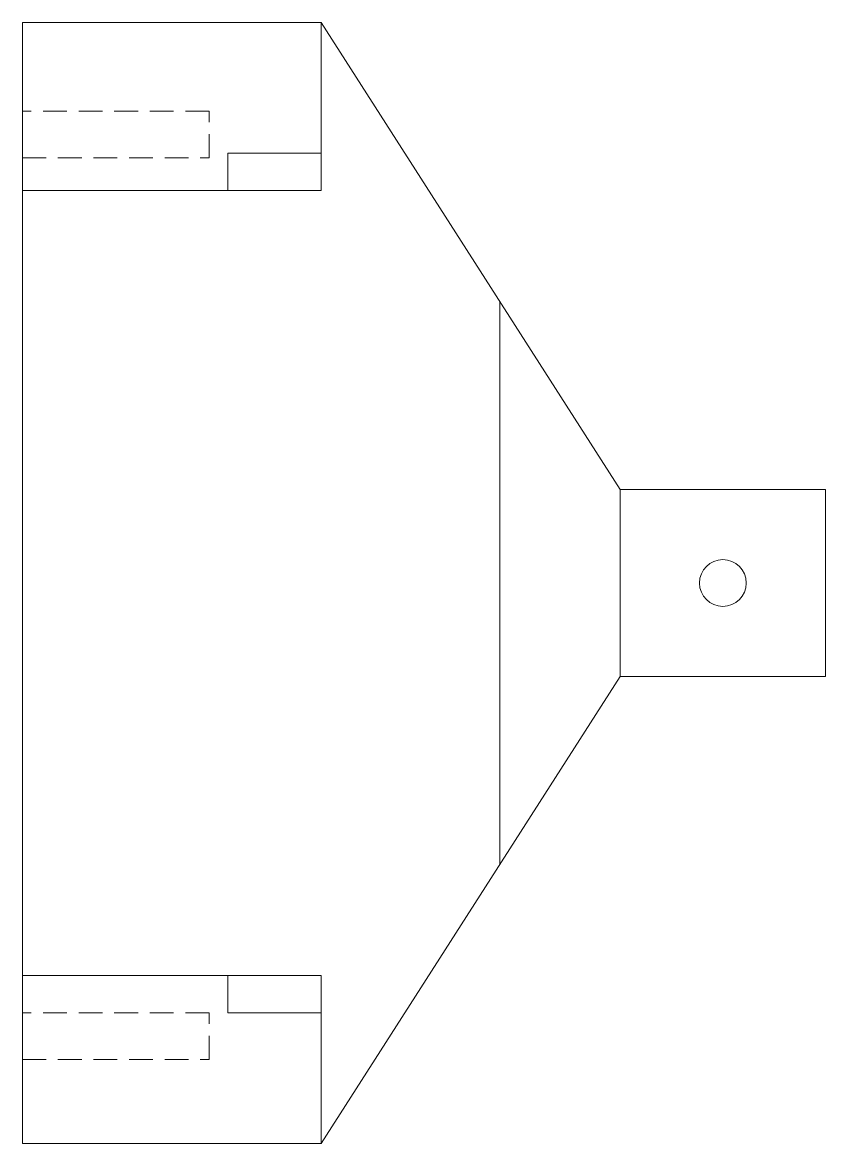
# Model space of a CAD drawing. Header units: millimetres. Extents: x 0 to 43, y 0 to 60.
import ezdxf

# ---------------------------------------------------------------- set-up
doc = ezdxf.new("R2010")
doc.units = ezdxf.units.MM
doc.linetypes.add('HIDDEN', pattern=[1.905, 1.27, -0.635])

msp = doc.modelspace()

# ---------------------------------------------------------------- linework, layer by layer
at = {"color": 7, "linetype": 'Continuous', "lineweight": 15}
for p, q in [((16, 60), (0, 60)), ((0, 60), (0, 0)), ((16, 60), (16, 51)), ((16, 60), (32, 35)), ((16, 53), (11, 53)), ((11, 53), (11, 51)), ((16, 51), (0, 51)), ((25.566, 14.948), (25.566, 45.052)), ((32, 35), (32, 25)), ((43, 35), (32, 35)), ((43, 25), (43, 35)), ((32, 25), (16, 0)), ((32, 25), (43, 25)), ((0, 9), (16, 9)), ((11, 9), (11, 7)), ((16, 9), (16, 0)), ((11, 7), (16, 7)), ((16, 0), (0, 0))]:
    msp.add_line(p, q, dxfattribs=at)
at = {"color": 7, "linetype": 'HIDDEN', "lineweight": 0}
for p, q in [((10, 55.25), (0, 55.25)), ((10, 52.75), (10, 55.25)), ((0, 52.75), (10, 52.75)), ((10, 7), (0, 7)), ((10, 4.5), (10, 7)), ((0, 4.5), (10, 4.5))]:
    msp.add_line(p, q, dxfattribs=at)
at = {"color": 7, "linetype": 'Continuous', "lineweight": 15}
msp.add_circle((37.5, 30), 1.25, dxfattribs=at)

doc.saveas('drawing.dxf')
